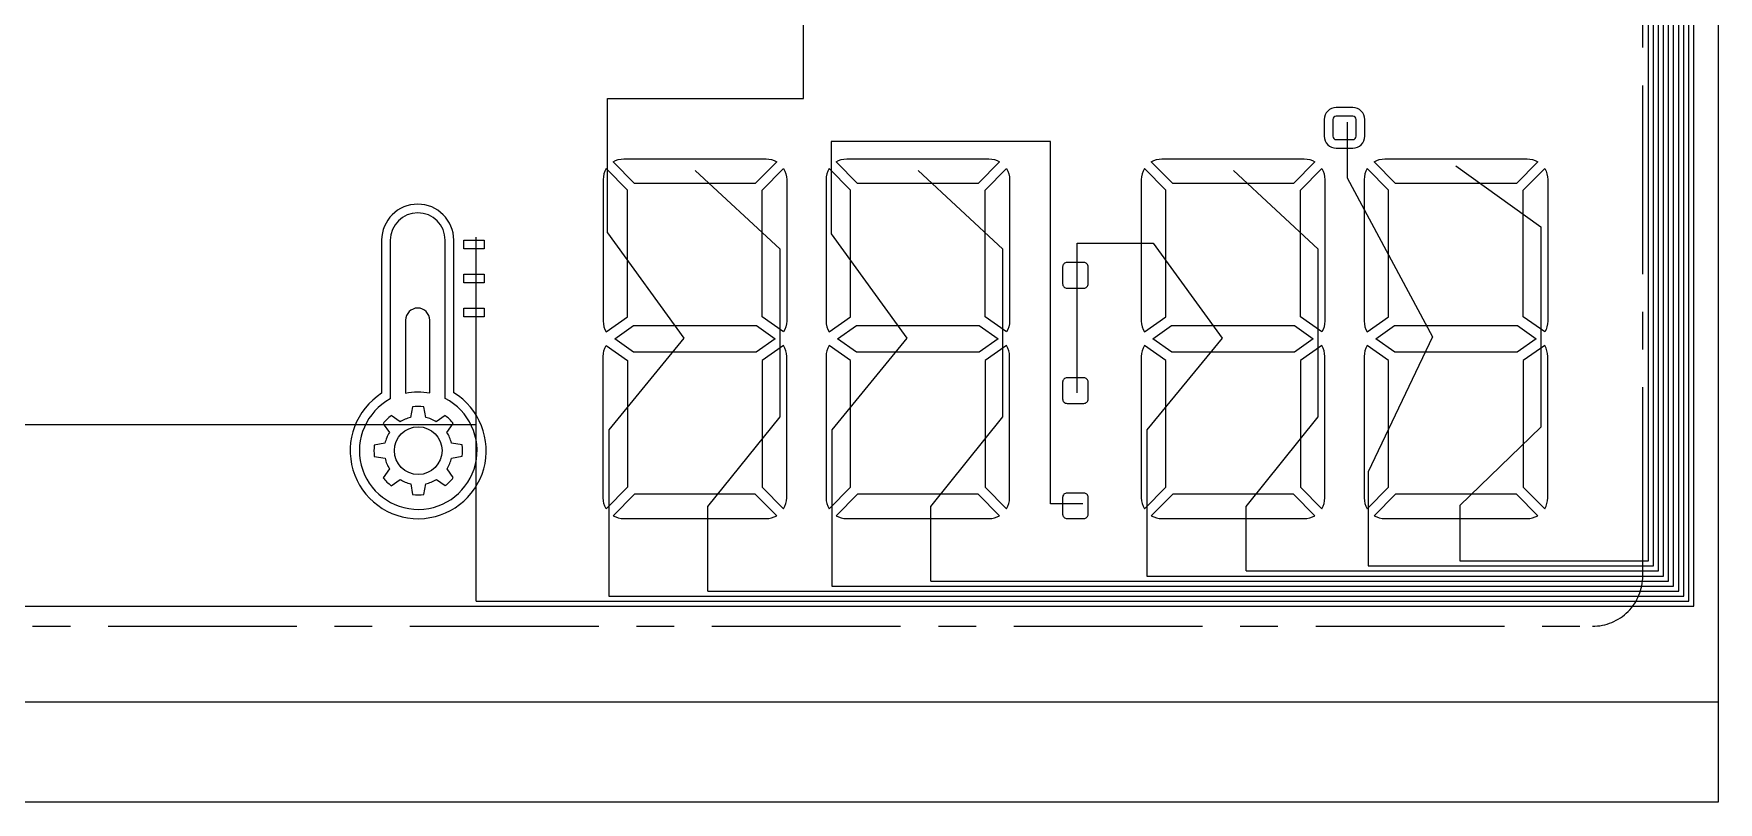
# Model space of a CAD drawing. Header units: millimetres. Extents: x 50 to 800, y 302 to 428.
# Drawn here: x 482.32 to 515.8, y 361.23 to 376.51 of the extents above; entities that cross this region are included whole.
import ezdxf

# ---------------------------------------------------------------- set-up
doc = ezdxf.new("R2010")
doc.units = ezdxf.units.MM
doc.header["$LTSCALE"] = 3
doc.linetypes.add('CENTER', pattern=[2, 1.25, -0.25, 0.25, -0.25])
doc.layers.add('DWG', color=7, linetype='CONTINUOUS')
doc.layers.add('seg', color=3, linetype='CONTINUOUS')

# ---------------------------------------------------------------- blocks, each defined once
blk = doc.blocks.new('SPC')
at = {"layer": 'DWG'}
for points in [[(69.475, 13.572, 0.414214), (69.239, 13.809), (68.905, 13.809, 0.414214), (68.669, 13.572), (68.669, 13.239, 0.414214), (68.905, 13.002), (69.239, 13.002, 0.414214), (69.475, 13.239)], [(68.839, 13.572), (68.839, 13.239, 0.414214), (68.905, 13.172), (69.239, 13.172, 0.414214), (69.305, 13.239), (69.305, 13.572, 0.414214), (69.239, 13.639), (68.905, 13.639, 0.414214)], [(57.788, 12.731), (57.363, 12.303), (54.963, 12.303), (54.538, 12.731, -0.136063), (54.749, 12.79), (57.577, 12.79, -0.136063)], [(61.792, 12.303), (59.393, 12.303), (58.967, 12.731, -0.136063), (59.179, 12.79), (62.006, 12.79, -0.136063), (62.218, 12.731)], [(68.057, 12.303), (65.657, 12.303), (65.232, 12.731, -0.136063), (65.443, 12.79), (68.271, 12.79, -0.136063), (68.482, 12.731)], [(72.487, 12.303), (70.087, 12.303), (69.662, 12.731, -0.136063), (69.873, 12.79), (72.701, 12.79, -0.136063), (72.912, 12.731)], [(54.339, 12.379), (54.339, 9.566, 0.139094), (54.4, 9.351), (54.825, 9.65), (54.825, 12.167), (54.4, 12.595, 0.139094)], [(57.926, 12.595, -0.139094), (57.987, 12.379), (57.987, 9.566, -0.139094), (57.926, 9.351), (57.501, 9.65), (57.501, 12.167)], [(58.83, 12.595, 0.139094), (58.768, 12.379), (58.768, 9.566, 0.139094), (58.83, 9.351), (59.255, 9.65), (59.255, 12.167)], [(62.356, 12.595, -0.139094), (62.417, 12.379), (62.417, 9.566, -0.139094), (62.356, 9.351), (61.93, 9.65), (61.93, 12.167)], [(65.094, 12.595, 0.139094), (65.033, 12.379), (65.033, 9.566, 0.139094), (65.094, 9.351), (65.519, 9.65), (65.519, 12.167)], [(68.62, 12.595, -0.139094), (68.681, 12.379), (68.681, 9.566, -0.139094), (68.62, 9.351), (68.195, 9.65), (68.195, 12.167)], [(69.524, 12.595, 0.139094), (69.463, 12.379), (69.463, 9.566, 0.139094), (69.524, 9.351), (69.949, 9.65), (69.949, 12.167)], [(73.05, 12.595, -0.139094), (73.111, 12.379), (73.111, 9.566, -0.139094), (73.05, 9.351), (72.625, 9.65), (72.625, 12.167)], [(49.937, 8.13, 3.486322), (51.37, 8.142), (51.37, 11.173, 1), (49.937, 11.173)], [(50.109, 8.019, 4.039611), (51.199, 8.029), (51.199, 11.173, 1), (50.109, 11.173)], [(63.47, 10.641), (63.47, 10.307, 0.414214), (63.558, 10.22), (63.892, 10.22, 0.414214), (63.979, 10.307), (63.979, 10.641, 0.414214), (63.892, 10.729), (63.558, 10.729, 0.414214)], [(50.414, 8.132, -0.103239), (50.892, 8.136), (50.892, 9.585, 1), (50.414, 9.585)], [(54.825, 6.262), (54.4, 5.834, -0.139094), (54.339, 6.049), (54.339, 8.863, -0.139094), (54.4, 9.078), (54.825, 8.779)], [(57.501, 8.779), (57.501, 6.262), (57.926, 5.834, 0.139094), (57.987, 6.049), (57.987, 8.863, 0.139094), (57.926, 9.078)], [(58.83, 9.078, 0.139094), (58.768, 8.863), (58.768, 6.049, 0.139094), (58.83, 5.834), (59.255, 6.262), (59.255, 8.779)], [(61.93, 8.779), (61.93, 6.262), (62.356, 5.834, 0.139094), (62.417, 6.049), (62.417, 8.863, 0.139094), (62.356, 9.078)], [(65.094, 9.078, 0.139094), (65.033, 8.863), (65.033, 6.049, 0.139094), (65.094, 5.834), (65.519, 6.262), (65.519, 8.779)], [(68.195, 8.779), (68.195, 6.262), (68.62, 5.834, 0.139094), (68.681, 6.049), (68.681, 8.863, 0.139094), (68.62, 9.078)], [(69.524, 9.078, 0.139094), (69.463, 8.863), (69.463, 6.049, 0.139094), (69.524, 5.834), (69.949, 6.262), (69.949, 8.779)], [(72.625, 8.779), (72.625, 6.262), (73.05, 5.834, 0.139094), (73.111, 6.049), (73.111, 8.863, 0.139094), (73.05, 9.078)], [(63.979, 8.017), (63.979, 8.351, 0.414214), (63.892, 8.439), (63.558, 8.439, 0.414214), (63.47, 8.351), (63.47, 8.017, 0.414214), (63.558, 7.929), (63.892, 7.929, 0.414214)], [(50.003, 7.139), (49.791, 7.102, 0.064732), (49.791, 6.875), (50.004, 6.839, 0.084971), (50.091, 6.629), (49.967, 6.452, 0.064732), (50.128, 6.292), (50.304, 6.417, 0.084971), (50.515, 6.33), (50.551, 6.118, 0.064732), (50.778, 6.118), (50.814, 6.331, 0.084971), (51.025, 6.418), (51.201, 6.294, 0.064732), (51.361, 6.455), (51.237, 6.63, 0.084971), (51.324, 6.842), (51.536, 6.878, 0.064732), (51.536, 7.105), (51.323, 7.141, 0.084971), (51.235, 7.352), (51.36, 7.528, 0.064732), (51.199, 7.688), (51.023, 7.563, 0.084971), (50.812, 7.65), (50.775, 7.863, 0.064732), (50.548, 7.863), (50.512, 7.65, 0.084971), (50.302, 7.562), (50.125, 7.686, 0.064732), (49.965, 7.526), (50.09, 7.35, 0.084971)], [(57.788, 5.697), (57.363, 6.125), (54.963, 6.125), (54.538, 5.697, 0.136063), (54.749, 5.639), (57.577, 5.639, 0.136063)], [(61.792, 6.125), (59.393, 6.125), (58.967, 5.697, 0.136063), (59.179, 5.639), (62.006, 5.639, 0.136063), (62.218, 5.697)], [(63.47, 6.06), (63.47, 5.727, 0.414214), (63.558, 5.639), (63.892, 5.639, 0.414214), (63.979, 5.727), (63.979, 6.06, 0.414214), (63.892, 6.148), (63.558, 6.148, 0.414214)], [(68.057, 6.125), (65.657, 6.125), (65.232, 5.697, 0.136063), (65.443, 5.639), (68.271, 5.639, 0.136063), (68.482, 5.697)], [(72.487, 6.125), (70.087, 6.125), (69.662, 5.697, 0.136063), (69.873, 5.639), (72.701, 5.639, 0.136063), (72.912, 5.697)]]:
    blk.add_lwpolyline(points, format="xyb", close=True, dxfattribs=at)
for points in [[(51.971, 11.002), (51.572, 11.002), (51.572, 11.173), (51.971, 11.173)], [(51.971, 10.325), (51.572, 10.325), (51.572, 10.496), (51.971, 10.496)], [(51.971, 9.648), (51.572, 9.648), (51.572, 9.819), (51.971, 9.819)], [(57.38, 8.95), (54.945, 8.95), (54.569, 9.214), (54.942, 9.477), (57.384, 9.477), (57.757, 9.214)], [(61.81, 8.95), (59.375, 8.95), (58.998, 9.214), (59.371, 9.477), (61.814, 9.477), (62.187, 9.214)], [(68.075, 8.95), (65.639, 8.95), (65.263, 9.214), (65.636, 9.477), (68.078, 9.477), (68.451, 9.214)], [(72.881, 9.214), (72.505, 8.95), (70.069, 8.95), (69.693, 9.214), (70.066, 9.477), (72.508, 9.477)]]:
    blk.add_lwpolyline(points, close=True, dxfattribs=at)
blk.add_circle((50.663, 6.99), 0.474, dxfattribs=at)
blk = doc.blocks.new('DWG')
at = {"layer": 'DWG'}
blk.add_line((0, 2), (76.5, 2), dxfattribs=at)
blk.add_lwpolyline([(0, 0), (0, 44.5), (76.5, 44.5), (76.5, 0)], close=True, dxfattribs=at)
at = {"layer": 'DWG', "linetype": 'CENTER'}
blk.add_lwpolyline([(2.5, 3.5), (74, 3.5, 0.414214), (75, 4.5), (75, 40, 0.414214), (74, 41), (2.5, 41, 0.414214), (1.5, 40), (1.5, 4.5, 0.414214)], format="xyb", close=True, dxfattribs=at)
at = {"layer": 'DWG'}
blk.add_blockref('SPC', (0, 0), dxfattribs=at)

msp = doc.modelspace()

# ---------------------------------------------------------------- linework, layer by layer
at = {"layer": 'seg'}
for p, q in [((515.015, 365.427), (515.015, 401.083)), ((515.115, 365.327), (515.115, 401.181)), ((515.215, 365.227), (515.215, 401.278)), ((515.315, 365.127), (515.315, 401.375)), ((514.715, 365.727), (514.715, 400.792)), ((514.815, 365.627), (514.815, 400.889)), ((514.915, 365.527), (514.915, 400.986)), ((514.415, 366.027), (514.415, 400.501)), ((514.515, 365.927), (514.515, 400.598)), ((514.615, 365.827), (514.615, 400.695)), ((497.623, 375.22), (497.623, 379.571)), ((493.726, 372.549), (493.726, 375.22)), ((493.726, 375.22), (497.623, 375.22)), ((508.425, 374.751), (508.425, 373.644)), ((502.534, 374.363), (498.171, 374.363)), ((498.171, 374.363), (498.171, 372.528)), ((502.534, 367.16), (502.534, 374.363)), ((497.156, 372.224), (495.472, 373.79)), ((501.585, 372.224), (499.902, 373.79)), ((507.85, 372.224), (506.167, 373.79)), ((508.425, 373.644), (510.124, 370.478)), ((510.589, 373.882), (512.278, 372.669)), ((512.278, 372.669), (512.278, 368.685)), ((491.119, 365.227), (491.119, 372.462)), ((493.726, 372.549), (495.247, 370.452)), ((498.171, 372.528), (499.677, 370.452)), ((503.059, 372.34), (504.572, 372.34)), ((503.059, 369.37), (503.059, 372.34)), ((504.572, 372.34), (505.942, 370.452)), ((497.156, 368.893), (497.156, 372.224)), ((501.585, 368.893), (501.585, 372.224)), ((507.85, 368.893), (507.85, 372.224)), ((495.247, 370.452), (493.753, 368.633)), ((499.677, 370.452), (498.183, 368.633)), ((505.942, 370.452), (504.447, 368.633)), ((510.124, 370.478), (508.846, 367.801)), ((462.124, 368.742), (491.119, 368.742)), ((493.753, 368.633), (493.753, 365.327)), ((495.723, 367.112), (497.156, 368.893)), ((498.183, 368.633), (498.183, 365.527)), ((500.153, 367.112), (501.585, 368.893)), ((504.447, 368.633), (504.447, 365.727)), ((506.417, 367.112), (507.85, 368.893)), ((512.278, 368.685), (510.666, 367.126)), ((508.846, 367.801), (508.846, 365.927)), ((495.723, 365.427), (495.723, 367.112)), ((500.153, 365.627), (500.153, 367.112)), ((503.173, 367.16), (502.534, 367.16)), ((506.417, 365.827), (506.417, 367.112)), ((510.666, 367.126), (510.666, 366.027)), ((508.846, 365.927), (514.515, 365.927)), ((510.666, 366.027), (514.415, 366.027)), ((500.153, 365.627), (514.815, 365.627)), ((504.447, 365.727), (514.715, 365.727)), ((506.417, 365.827), (514.615, 365.827)), ((493.753, 365.327), (515.115, 365.327)), ((495.723, 365.427), (515.015, 365.427)), ((498.183, 365.527), (514.915, 365.527)), ((444.792, 365.127), (515.315, 365.127)), ((491.119, 365.227), (515.215, 365.227))]:
    msp.add_line(p, q, dxfattribs=at)

# ---------------------------------------------------------------- block references
at = {"layer": 'DWG'}
msp.add_blockref('DWG', (439.302, 361.229), dxfattribs=at)

doc.saveas('drawing.dxf')
